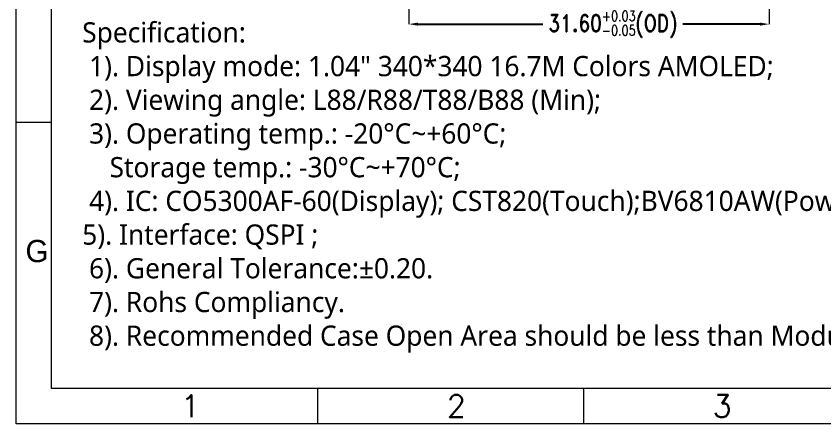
# Model space of a CAD drawing. Header units: millimetres. Extents: x 1403 to 2381, y 158 to 387.
# Drawn here: x 2141.8 to 2212.6, y 217.6 to 253.4 of the extents above; entities that cross this region are included whole.
import ezdxf

# ---------------------------------------------------------------- set-up
doc = ezdxf.new("R2010")
doc.units = ezdxf.units.MM
doc.layers.get('Defpoints').update_dxf_attribs({"lineweight": 5})
for name, color, linetype, lineweight in [('DIM', 3, 'Continuous', 5), ('DIM @ 1', 3, 'Continuous', 5), ('图框', 7, 'Continuous', 5)]:
    doc.layers.add(name, color=color, linetype=linetype, lineweight=lineweight)
doc.styles.add('RD', font='ROMAND.shx', dxfattribs={"width": 0.8})
doc.styles.get("Standard").update_dxf_attribs({"font": 'txt', "bigfont": 'gbcbig.shx'})
doc.styles.add('汉字', font='SimSun.ttf')
doc.dimstyles.new('DIM', dxfattribs={"dimtxt": 1.5, "dimasz": 0.8, "dimexe": 0, "dimexo": 0.5, "dimgap": 0.11, "dimtad": 0, "dimzin": 1, "dimdsep": 46, "dimtxsty": 'RD', "dimcen": 0, "dimclrd": 256, "dimclre": 256, "dimclrt": 256, "dimadec": 0, "dimazin": 0, "dimtm": 1e-09, "dimtfac": 1, "dimtofl": 0, "dimtmove": 0, "dimatfit": 3, "dimfxl": 1, "dimlwe": -1, "dimarcsym": 0})

# ---------------------------------------------------------------- blocks, each defined once
blk = doc.blocks.new('*D53')
at = {"layer": 'Defpoints', "color": 0, "lineweight": 5, "transparency": 16777216}
for p in [(2176.226, 281.37), (2207.826, 281.37), (2207.826, 252.668)]:
    blk.add_point(p, dxfattribs=at)
at = {"layer": 'DIM', "transparency": 16777216}
for p, q in [((2176.226, 280.87), (2176.226, 252.668)), ((2207.826, 280.87), (2207.826, 252.668))]:
    blk.add_line(p, q, dxfattribs=at)
at = {"layer": 'DIM', "lineweight": -2, "transparency": 16777216}
for p, q in [((2177.026, 252.668), (2187.972, 252.668)), ((2207.026, 252.668), (2200.261, 252.668))]:
    blk.add_line(p, q, dxfattribs=at)
at = {"layer": 'DIM', "lineweight": 5, "transparency": 16777216}
for points in [[(2177.026, 252.802), (2177.026, 252.535), (2176.226, 252.668)], [(2207.026, 252.802), (2207.026, 252.535), (2207.826, 252.668)]]:
    blk.add_solid(points, dxfattribs=at)
at = {"layer": 'DIM', "lineweight": 5, "transparency": 16777216, "insert": (2194.116, 252.668), "char_height": 1.5, "attachment_point": 5, "style": 'RD'}
blk.add_mtext('\\A1;31.60{\\H0.900000;\\S+0.03^ -0.05;}(OD)', dxfattribs=at)

msp = doc.modelspace()

# ---------------------------------------------------------------- linework, layer by layer
at = {"layer": '图框', "color": 7, "linetype": 'ByBlock', "lineweight": 5, "ltscale": 0.55}
for p, q in [((2141.7929, 217.6449), (2141.7929, 387.0989)), ((2144.9021, 220.7542), (2144.9021, 383.9896)), ((2141.7929, 244.073), (2144.9021, 244.073)), ((2378.0621, 220.7542), (2144.9021, 220.7542)), ((2168.2181, 220.7542), (2168.2181, 217.6449)), ((2191.5341, 220.7542), (2191.5341, 217.6449)), ((2381.1714, 217.6449), (2141.7929, 217.6449))]:
    msp.add_line(p, q, dxfattribs=at)

# ---------------------------------------------------------------- texts
at = {"layer": 'DIM @ 1', "lineweight": 5, "insert": (2147.5847, 252.8324), "char_height": 1.771377, "attachment_point": 1, "style": '汉字'}
msp.add_mtext('{\\fMicrosoft YaHei|b0|i0|c134|p34;\\C0;Specification:\\P 1). Display mode: 1.04" 340*340 16.7M Colors AMOLED;\\P 2). Viewing angle: L88/R88/T88/B88 (Min);\\P 3). Operating temp.: -20%%DC~+60%%DC; \\P    Storage temp.: -30%%DC~+70%%DC;\\P 4). \\C255;IC: CO5300AF-60(Display); CST820(Touch);BV6810AW\\C1;(Power)\\C0; \\P5). Interface: QSPI ;\\P 6). General Tolerance:%%P0.20.\\P 7). Rohs Compliancy.\\P 8). Recommended Case Open Area should be less than Module V.A;}', dxfattribs=at)
at = {"layer": '图框', "color": 7, "linetype": 'ByBlock', "lineweight": 5, "ltscale": 0.55, "width": 3.307939, "attachment_point": 7}
for s, insert, char_height in [('{\\f\uffd0ￂﾼﾚￃ\ufff7\ufff3w|b0|i0|c134|p54;G}', (2142.6129, 231.7872), 1.943286), ('1', (2156.2403, 218.2305), 1.9433), ('2', (2179.5563, 218.2305), 1.9433), ('3', (2202.8723, 218.2305), 1.9433)]:
    msp.add_mtext(s, dxfattribs=dict(at, insert=insert, char_height=char_height))

# ---------------------------------------------------------------- dimensions: what is measured, and where the dimension line sits
at = {"layer": 'DIM', "lineweight": 5}
dim = msp.add_linear_dim(base=(2207.8262, 252.6683), p1=(2176.2262, 281.3697), p2=(2207.8262, 281.3697), text='<>(OD)', dimstyle='DIM', override={"dimtol": 1, "dimtp": 0.03, "dimtm": 0.05, "dimtfac": 0.6, "dimtdec": 3, "dimfxl": 0.8, "dimtolj": 1, "dimarcsym": 1}, dxfattribs=at)
dim.commit()
dim.dimension.update_dxf_attribs({"geometry": '*D53', "text_midpoint": (2194.1163, 252.6683), "dimtype": 160})

doc.saveas('drawing.dxf')
